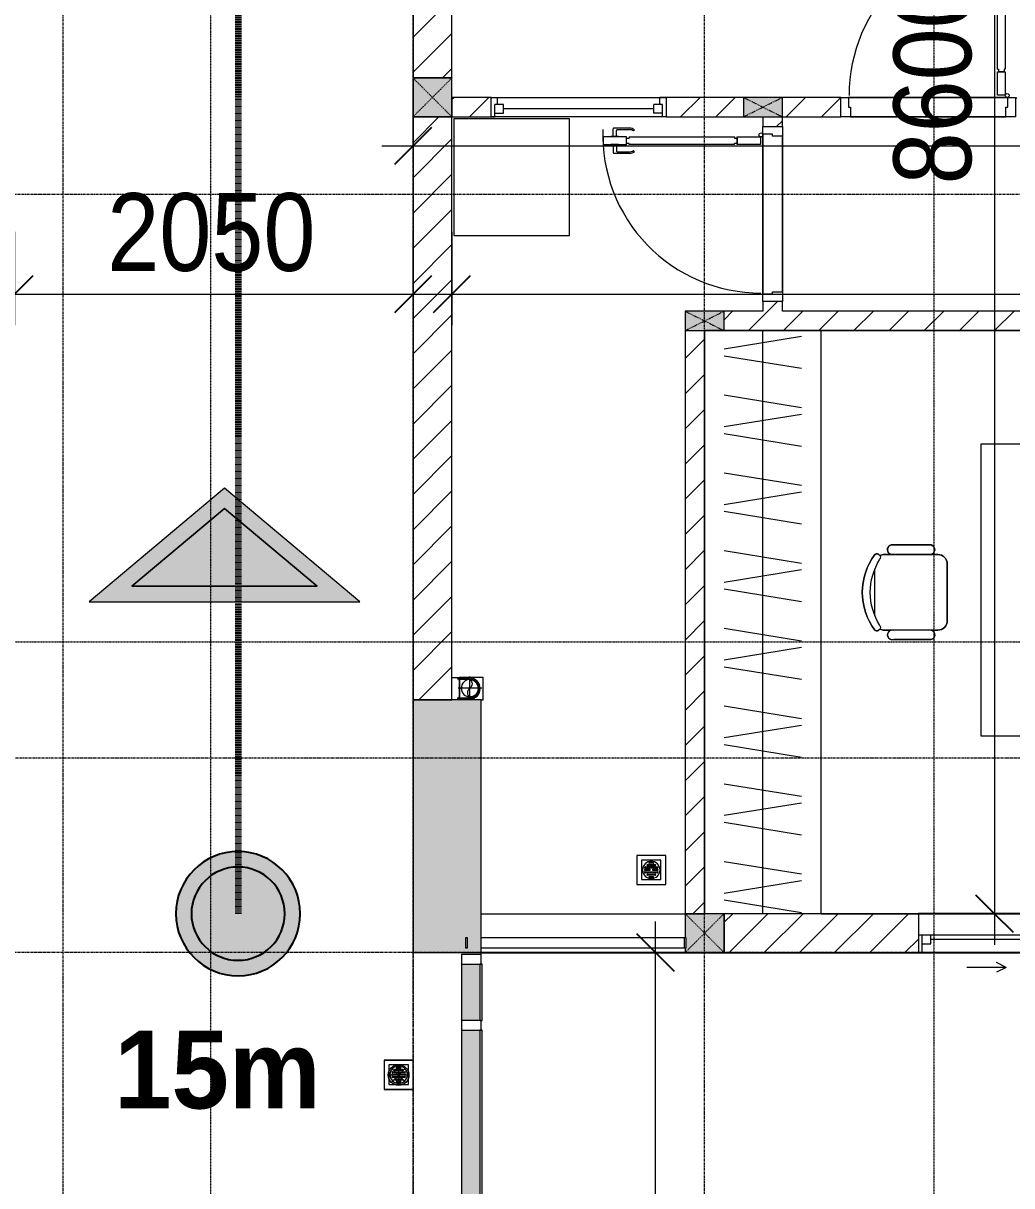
# Model space of a CAD drawing. Header units: millimetres. Extents: x 962 to 239635, y -15958 to 82755.
# Drawn here: x 104199 to 109283, y 23337 to 29318 of the extents above; entities that cross this region are included whole.
import ezdxf

# ---------------------------------------------------------------- set-up
doc = ezdxf.new("R2010")
doc.units = ezdxf.units.MM
for name, pattern in [('1 NÉT CALL OUT', [6, 3, -3]), ('Dash', [6, 3, -3]), ('Dash 1_8_', [6.35, 3.175, -3.175]), ('Dash Dot 3_16_', [7.9375, 4.7625, -1.5875, 0, -1.5875]), ('Grid Line', [22.225, 12.7, -3.175, 3.175, -3.175]), ('IMPORT-CENTER _2_', [40.64, 25.4, -5.08, 5.08, -5.08])]:
    doc.linetypes.add(name, pattern=pattern)
for name, color, linetype, lineweight in [('0-1', 7, 'Continuous', 5), ('A-ANNO-DIMS', 211, 'Continuous', 9), ('A-ANNO-DIMS-160', 211, 'Continuous', 9), ('A-ANNO-NOTE', 131, 'Continuous', 9), ('A-ANNO-NOTE-1', 131, 'Continuous', 25), ('A-AREA', 32, 'Dash 1_8_', 9), ('A-DETL-3', 90, '1 NÉT CALL OUT', 100), ('A-DETL-GENF-1', 9, 'Continuous', 9), ('A-DOOR-1', 254, 'Continuous', 9), ('A-DOOR-2', 9, 'Continuous', 9), ('A-FLOR', 192, 'Continuous', 9), ('A-FLOR-1', 250, 'Continuous', 9), ('A-FLOR-2', 9, 'Continuous', 9), ('A-FLOR-HRAL-1', 254, 'Continuous', 9), ('A-FLOR-HRAL-2', 9, 'Continuous', 9), ('A-GLAZ', 151, 'Continuous', 9), ('A-GLAZ-1', 254, 'Continuous', 9), ('A-GLAZ-2', 9, 'Continuous', 9), ('A-GLAZ-CURT', 52, 'Continuous', 9), ('A-GLAZ-CWMG', 51, 'Continuous', 9), ('A-GLAZ-CWMG-1', 51, 'Continuous', 18), ('A-WALL', 113, 'Continuous', 9), ('A-WALL-1', 253, 'Continuous', 18), ('A-WALL-2', 9, 'Continuous', 9), ('A-WALL-3', 113, 'Continuous', 18), ('A-WALL-PATT-1', 10, 'Continuous', 9), ('A-WALL-PATT-2', 111, 'Continuous', 9), ('G-ANNO-SYMB-1', 111, 'Dash Dot 3_16_', 18), ('G-ANNO-TEXT-2', 142, 'Continuous', 9), ('G-IMPT', 8, 'Continuous', 9), ('G-IMPT-1', 254, 'Continuous', 9), ('G-IMPT-2', 8, 'IMPORT-CENTER _2_', 9), ('I-FURN', 30, 'Continuous', 9), ('I-FURN-1', 254, 'Continuous', 9), ('M-EQPM', 50, 'Continuous', 9), ('S-COLS', 52, 'Continuous', 9), ('S-COLS-1', 52, 'Continuous', 5), ('S-COLS-2', 7, 'Continuous', 18), ('S-COLS-3', 254, 'Continuous', 9), ('S-COLS-4', 253, 'Continuous', 18), ('S-COLS-5', 52, 'Dash', 9), ('S-COLS-6', 52, 'Continuous', 18), ('S-COLS-HDLN', 52, 'Dash', 9), ('S-COLS-HDLN-1', 9, 'Dash', 9), ('S-GRID-1', 1, 'Grid Line', 9)]:
    doc.layers.add(name, color=color, linetype=linetype, lineweight=lineweight)
doc.styles.add('Arial_13', font='arial_0.ttf', dxfattribs={"width": 0.95, "height": 400})
doc.styles.add('UTM Avo', font='UTM Avo.ttf', dxfattribs={"width": 0.9, "height": 400})
doc.dimstyles.new('1_Dim_chi_tiet_2_5', dxfattribs={"dimscale": 304.8, "dimtxt": 399.720379, "dimasz": 0.629921, "dimexe": 0.524934, "dimexo": 0.0625, "dimgap": 0.052493, "dimtad": 1, "dimdec": 0, "dimrnd": 5, "dimzin": 0, "dimdsep": 46, "dimtxsty": 'UTM Avo', "dimblk1": 'OBLIQUE', "dimblk2": 'OBLIQUE', "dimsah": 1, "dimcen": 0.09, "dimdle": 0.524934, "dimazin": 0, "dimtfac": 1, "dimtdec": 4, "dimtix": 1, "dimtmove": 0, "dimatfit": 3, "dimfxl": 1.049869, "dimfxlon": 1, "dimtvp": 1, "dimtolj": 1, "dimtzin": 0, "dimarcsym": 2})
doc.dimstyles.new('1_Dim_chi_tiet_2_5_1', dxfattribs={"dimscale": 304.8, "dimtxt": 399.720379, "dimasz": 0.629921, "dimexe": 0.524934, "dimexo": 0.0625, "dimgap": 0.052493, "dimtad": 1, "dimdec": 0, "dimrnd": 5, "dimzin": 0, "dimdsep": 46, "dimtxsty": 'UTM Avo', "dimblk1": 'OBLIQUE', "dimblk2": 'OBLIQUE', "dimsah": 1, "dimcen": 0.09, "dimdle": 0.524934, "dimazin": 0, "dimtfac": 1, "dimtdec": 4, "dimtix": 1, "dimtmove": 0, "dimatfit": 3, "dimfxl": 1.049869, "dimfxlon": 1, "dimtvp": 1, "dimtolj": 1, "dimtzin": 0, "dimarcsym": 2})
pattern_1 = [(45, (0, 0), (-90.50967, 90.50967), [])]
pattern_2 = [(45, (61750.9, 0), (-90.50967, 90.50967), [])]

# ---------------------------------------------------------------- blocks, each defined once
blk = doc.blocks.new('NCV_TKTC_KET CAU_rvt-1-TKCS_MB TẦNG 2')
at = {"layer": 'S-COLS-1'}
h = blk.add_hatch(color=256, dxfattribs=at)
h.paths.add_polyline_path([(44802.6, 24536.9), (44802.6, 25836.9), (44452.6, 25836.9), (44452.6, 24536.9), (44732.6, 24536.9)])
h.paths.add_polyline_path([(44722.6, 24561.9), (44722.6, 24611.9), (44732.6, 24611.9), (44732.6, 24561.9)])
at = {"layer": 'A-FLOR-1'}
for p, q in [((44802.6, 24535.3), (45853.6, 24535.3)), ((45853.6, 24535.3), (49452.6, 24535.3))]:
    blk.add_line(p, q, dxfattribs=at)
at = {"layer": 'S-COLS-2'}
for p, q in [((44802.6, 25836.9), (44452.6, 25836.9)), ((44452.6, 25836.9), (44452.6, 24536.9)), ((44802.6, 24536.9), (44802.6, 25836.9)), ((44452.6, 24536.9), (44802.6, 24536.9))]:
    blk.add_line(p, q, dxfattribs=at)
blk = doc.blocks.new('DOOR_CW_01 CANH MO-PANEL KINH - DIW_01-900x2200-CỬA GỖ VÂN LAMINATE-553375-TKCS_MB TẦNG 2')
at = {"layer": 'A-DETL-GENF-1'}
for p, q in [((-397, -182), (-397, -62)), ((-397, -62), (-357, -62)), ((-357, -62), (-357, -182)), ((-357, -182), (-397, -182)), ((-397, -196), (-391, -196)), ((-397, -738), (-397, -196)), ((-391, -196), (-391, -182)), ((-391, -182), (-363, -182)), ((-363, -182), (-363, -196)), ((-357, -196), (-363, -196)), ((-357, -196), (-357, -738)), ((-433.9, -711.2), (-427.3, -715.8)), ((-320.1, -711.2), (-326.7, -715.8)), ((-442, -737), (-442, -816.5)), ((-434, -799.5), (-434, -737)), ((-397, -738), (-391, -738)), ((-357, -752), (-397, -752)), ((-397, -752), (-397, -872)), ((-391, -752), (-391, -738)), ((-363, -752), (-391, -752)), ((-357, -738), (-363, -738)), ((-363, -738), (-363, -752)), ((-357, -872), (-357, -752)), ((-320, -799.5), (-320, -737)), ((-312, -737), (-312, -816.5)), ((-399, -820.5), (-438, -820.5)), ((-399, -803.5), (-430, -803.5)), ((-399, -792.2), (-399, -831.8)), ((-397, -792.2), (-399, -792.2)), ((-399, -831.8), (-397, -831.8)), ((-397, -792.2), (-397, -831.8)), ((-357, -792.2), (-357, -831.8)), ((-357, -792.2), (-355, -792.2)), ((-355, -831.8), (-357, -831.8)), ((-355, -792.2), (-355, -831.8)), ((-355, -803.5), (-324, -803.5)), ((-355, -820.5), (-316, -820.5)), ((-397, -872), (-357, -872))]:
    blk.add_line(p, q, dxfattribs=at)
blk.add_circle((-407, -60), 10, dxfattribs=at)
for centre, radius, start, end in [((-407, -60), 814, 268, 0), ((-397, -737), 45, 145, 180), ((-397, -737), 37, 145, 180), ((-357, -737), 37, 0, 35), ((-357, -737), 45, 360, 35), ((-438, -816.5), 4, 180, 270), ((-430, -799.5), 4, 180, 270), ((-324, -799.5), 4, 270, 0), ((-316, -816.5), 4, 270, 0)]:
    blk.add_arc(centre, radius, start, end, dxfattribs=at)
at = {"layer": 'A-DOOR-2'}
for p, q in [((-450, -50), (-450, 50)), ((-450, 50), (-400, 50)), ((-400, 50), (-400, 0)), ((400, 0), (400, 50)), ((400, 50), (450, 50)), ((450, 50), (450, -50)), ((-410, -50), (-450, -50)), ((-410, 0), (-410, -50)), ((-400, 0), (-410, 0)), ((-407, -50), (-382, -50)), ((410, 0), (400, 0)), ((410, -50), (410, 0)), ((450, -50), (410, -50))]:
    blk.add_line(p, q, dxfattribs=at)
blk = doc.blocks.new('M_Fixed - 900 x 1400-901190-TKCS_MB TẦNG 2')
at = {"layer": 'A-GLAZ-2'}
for p, q in [((-450, 63), (-431, 63)), ((-431, 63), (-431, 0)), ((431, 63), (431, 0)), ((448.9, 63), (431, 63)), ((-431, 44), (-387, 44)), ((-387, 44), (-387, 0)), ((-387, 22), (387, 22)), ((387, 44), (387, 0)), ((431, 44), (387, 44)), ((-450, -37), (-418, -37)), ((-431, 0), (-387, 0)), ((-418, 0), (-418, -37)), ((387, 0), (431, 0)), ((418, 0), (418, -37)), ((450, -37), (418, -37))]:
    blk.add_line(p, q, dxfattribs=at)
blk = doc.blocks.new('TU DO LV A - TU DO LV A-885793-TKCS_MB TẦNG 2')
at = {"layer": 'I-FURN'}
for p, q in [((4.3, 101), (68.9, 499)), ((169, 101), (104.4, 499)), ((202.5, 101), (267.1, 499)), ((404.3, 101), (468.9, 499)), ((569, 101), (504.4, 499)), ((602.5, 101), (667.1, 499)), ((804.3, 101), (868.9, 499)), ((969, 101), (904.4, 499)), ((1002.5, 101), (1067.1, 499)), ((1204.3, 101), (1268.9, 499)), ((1369, 101), (1304.4, 499)), ((1402.5, 101), (1467.1, 499)), ((1604.3, 101), (1668.9, 499)), ((1769, 101), (1704.4, 499)), ((1802.5, 101), (1867.1, 499)), ((2004.3, 101), (2068.9, 499)), ((2169, 101), (2104.4, 499)), ((2202.5, 101), (2267.1, 499)), ((2404.3, 101), (2468.9, 499)), ((2569, 101), (2504.4, 499)), ((2602.5, 101), (2667.1, 499)), ((2804.3, 101), (2868.9, 499)), ((2969, 101), (2904.4, 499)), ((0, 300), (3000, 300)), ((0, 0), (3000, 0))]:
    blk.add_line(p, q, dxfattribs=at)
at = {"layer": 'I-FURN-1'}
blk.add_line((0, 0), (3000, 0), dxfattribs=at)
blk = doc.blocks.new('BAN LV A - BAN LV A_dwg_ban hoc2-348006-TKCS_MB TẦNG 2')
at = {"layer": 'I-FURN'}
for p, q in [((145.8, 437.4), (-145.8, 437.4)), ((-194.4, 388.8), (-194.4, 113.4)), ((194.4, 113.4), (194.4, 388.8)), ((-243, 354.4), (-243, 162)), ((194.4, 351.4), (194.4, 150.8)), ((243.7, 162), (243.7, 354.4)), ((-120.5, 64.8), (120.5, 64.8))]:
    blk.add_line(p, q, dxfattribs=at)
at = {"layer": 'I-FURN', "flags": 128}
blk.add_lwpolyline([(-737.8, 610.5), (-737.8, 1330.5), (-154.9, 1330.5), (762.2, 1330.5), (762.2, 610.5)], close=True, dxfattribs=at)
at = {"layer": 'I-FURN'}
for centre, radius, start, end in [((-145.8, 388.8), 48.6, 90, 180), ((145.8, 388.8), 48.6, 360, 90), ((-218.7, 347.3), 25.3, 343.7398, 163.7398), ((219.4, 347.3), 25.3, 16.2602, 170.70537), ((-218.7, 154.9), 25.3, 163.7398, 16.2602), ((219.4, 154.9), 25.3, 189.29463, 16.2602), ((-180.2, 75.4), 17.8, 57.97259, 216.69006), ((-145.8, 113.4), 48.6, 180, 207.58444), ((0, 324), 324, 233.1301, 306.8699), ((0, 359.3), 318.2, 237.57575, 302.42425), ((180.2, 75.4), 17.8, 323.30994, 122.02741), ((145.8, 113.4), 48.6, 332.41556, 0)]:
    blk.add_arc(centre, radius, start, end, dxfattribs=at)
blk = doc.blocks.new('BAN LV A - BAN LV A_dwg-348005-TKCS_MB TẦNG 2')
at = {"extrusion": (0, 0, -1), "zscale": -1, "rotation": 180}
blk.add_blockref('BAN LV A - BAN LV A_dwg_ban hoc2-348006-TKCS_MB TẦNG 2', (-729, 1383.7), dxfattribs=at)
blk = doc.blocks.new('BAN LV A - BAN LV A-348231-TKCS_MB TẦNG 2')
at = {"layer": 'I-FURN-1'}
for p, q in [((534.6, 1270.3), (534.6, 1235.9)), ((923.4, 1232.9), (923.4, 1270.3)), ((486, 1221.7), (486, 1029.3)), ((972.7, 1029.3), (972.7, 1221.7)), ((534.6, 1029.3), (534.6, 994.9)), ((923.4, 994.9), (923.4, 1032.3)), ((583.2, 946.3), (874.8, 946.3)), ((1491.2, 773.2), (-8.8, 773.2)), ((-8.8, 773.2), (-8.8, 53.2)), ((1491.2, 53.2), (1491.2, 773.2)), ((-8.8, 53.2), (1491.2, 53.2))]:
    blk.add_line(p, q, dxfattribs=at)
for centre, radius, start, end in [((729, 1059.7), 324, 53.1301, 126.8699), ((548.9, 1308.3), 17.8, 143.30994, 240.59603), ((909.2, 1308.3), 17.8, 299.40397, 36.69006), ((583.2, 1270.3), 48.6, 152.41556, 180), ((874.8, 1270.3), 48.6, 360, 27.58444), ((510.3, 1228.8), 25.3, 16.2602, 196.2602), ((948.4, 1228.8), 25.3, 343.7398, 170.70537), ((510.3, 1036.4), 25.3, 196.2602, 343.7398), ((948.4, 1036.4), 25.3, 189.29463, 343.7398), ((583.2, 994.9), 48.6, 180, 270), ((874.8, 994.9), 48.6, 270, 360)]:
    blk.add_arc(centre, radius, start, end, dxfattribs=at)
blk.add_blockref('BAN LV A - BAN LV A_dwg-348005-TKCS_MB TẦNG 2', (0, 0))
blk = doc.blocks.new('MAY GIAT - MAY GIAT_dwg-348053-TKCS_MB TẦNG 2')
at = {"layer": 'G-IMPT-1', "flags": 128}
blk.add_lwpolyline([(5, 596.6), (5, 2.3), (605, 2.3), (605, 596.6)], close=True, dxfattribs=at)
blk = doc.blocks.new('MAY GIAT - MAY GIAT-348233-TKCS_MB TẦNG 2')
at = {"layer": 'I-FURN-1'}
for p, q in [((5, 596.6), (5, 2.3)), ((605, 596.6), (5, 596.6)), ((605, 2.3), (605, 596.6)), ((5, 2.3), (605, 2.3))]:
    blk.add_line(p, q, dxfattribs=at)
blk.add_blockref('MAY GIAT - MAY GIAT_dwg-348053-TKCS_MB TẦNG 2', (0, 0))
blk = doc.blocks.new('Railing - 50 x 10mm-901205-TKCS_MB TẦNG 2')
at = {"layer": 'A-FLOR-HRAL-2'}
for p, q in [((25, 5), (-25, 5)), ((-25, 5), (-25, -5)), ((25, -5), (25, 5)), ((-25, -5), (25, -5))]:
    blk.add_line(p, q, dxfattribs=at)
blk = doc.blocks.new('Railing - Railing-1004288-TKCS_MB TẦNG 2')
at = {"layer": 'A-FLOR-HRAL-2'}
for p, q in [((22939.1, 15351.2), (21894.1, 15351.2)), ((21894.1, 15301.2), (22939.1, 15301.2))]:
    blk.add_line(p, q, dxfattribs=at)
at = {"rotation": 89.99999999999962}
for p in [(21819.1, 15326.2), (22944.1, 15326.2)]:
    blk.add_blockref('Railing - 50 x 10mm-901205-TKCS_MB TẦNG 2', p, dxfattribs=at)
blk = doc.blocks.new('G1_SOF - BO TRU - 100x200-745959-TKCS_MB TẦNG 2')
at = {"layer": 'S-COLS'}
blk.add_hatch(color=256, dxfattribs=at).paths.add_polyline_path([(-50, 100), (-50, -100), (50, -100), (50, 100)])
at = {"layer": 'S-COLS-4'}
for p, q in [((50, 100), (-50, 100)), ((-50, 100), (-50, -100)), ((50, -100), (50, 100)), ((-50, -100), (50, -100))]:
    blk.add_line(p, q, dxfattribs=at)
at = {"layer": 'S-COLS-HDLN-1'}
for p, q in [((50, 100), (-50, -100)), ((-50, 100), (50, -100))]:
    blk.add_line(p, q, dxfattribs=at)
blk = doc.blocks.new('DOOR_CW_01 CANH MO-PANEL KINH - DIG_01-900x2200-CỬA NHÔM KÍNH-901215-TKCS_MB TẦNG 2')
at = {"layer": 'A-DETL-GENF-1'}
for p, q in [((-397, -182), (-397, -62)), ((-397, -62), (-357, -62)), ((-357, -62), (-357, -182)), ((-357, -182), (-397, -182)), ((-397, -196), (-391, -196)), ((-397, -738), (-397, -196)), ((-391, -196), (-391, -182)), ((-391, -182), (-363, -182)), ((-363, -182), (-363, -196)), ((-357, -196), (-363, -196)), ((-357, -196), (-357, -738)), ((-433.9, -711.2), (-427.3, -715.8)), ((-320.1, -711.2), (-326.7, -715.8)), ((-442, -737), (-442, -816.5)), ((-434, -799.5), (-434, -737)), ((-397, -738), (-391, -738)), ((-357, -752), (-397, -752)), ((-397, -752), (-397, -872)), ((-391, -752), (-391, -738)), ((-363, -752), (-391, -752)), ((-357, -738), (-363, -738)), ((-363, -738), (-363, -752)), ((-357, -872), (-357, -752)), ((-320, -799.5), (-320, -737)), ((-312, -737), (-312, -816.5)), ((-399, -820.5), (-438, -820.5)), ((-399, -803.5), (-430, -803.5)), ((-399, -792.2), (-399, -831.8)), ((-397, -792.2), (-399, -792.2)), ((-399, -831.8), (-397, -831.8)), ((-397, -792.2), (-397, -831.8)), ((-357, -792.2), (-357, -831.8)), ((-357, -792.2), (-355, -792.2)), ((-355, -831.8), (-357, -831.8)), ((-355, -792.2), (-355, -831.8)), ((-355, -803.5), (-324, -803.5)), ((-355, -820.5), (-316, -820.5)), ((-397, -872), (-357, -872))]:
    blk.add_line(p, q, dxfattribs=at)
blk.add_circle((-407, -60), 10, dxfattribs=at)
for centre, radius, start, end in [((-407, -60), 814, 268, 0), ((-397, -737), 45, 145, 180), ((-397, -737), 37, 145, 180), ((-357, -737), 37, 0, 35), ((-357, -737), 45, 360, 35), ((-438, -816.5), 4, 180, 270), ((-430, -799.5), 4, 180, 270), ((-324, -799.5), 4, 270, 0), ((-316, -816.5), 4, 270, 0)]:
    blk.add_arc(centre, radius, start, end, dxfattribs=at)
at = {"layer": 'A-DOOR-2'}
for p, q in [((-450, -50), (-450, 50)), ((-450, 50), (-400, 50)), ((-400, 50), (-400, 0)), ((400, 0), (400, 50)), ((400, 50), (450, 50)), ((450, 50), (450, -50)), ((-410, -50), (-450, -50)), ((-410, 0), (-410, -50)), ((-400, 0), (-410, 0)), ((-407, -50), (-382, -50)), ((410, 0), (400, 0)), ((410, -50), (410, 0)), ((450, -50), (410, -50))]:
    blk.add_line(p, q, dxfattribs=at)
blk = doc.blocks.new('NCV_TKTC_TANG 2_rvt-1-TKCS_MB TẦNG 2')
at = {"layer": 'A-WALL-PATT-1'}
h = blk.add_hatch(dxfattribs=at)
h.set_pattern_fill('FP_1', color=256, style=0, pattern_type=2)
h.set_pattern_definition(pattern_1)
h.paths.add_polyline_path([(49452.6, 28836.9), (49452.6, 28936.9), (48654.2, 28936.9), (48654.2, 28836.9)])
h.paths.add_polyline_path([(47854.2, 28836.9), (47854.2, 28936.9), (47552.6, 28936.9), (47552.6, 28836.9)])
h.paths.add_polyline_path([(46652.6, 28836.9), (46652.6, 28936.9), (46352.6, 28936.9), (46352.6, 28836.9), (46441.8, 28836.9)])
h.paths.add_polyline_path([(46152.6, 28836.9), (46152.6, 28936.9), (45754.6, 28936.9), (45754.6, 28836.9)])
h.paths.add_polyline_path([(44829.7, 28836.9), (44854.6, 28836.9), (44854.6, 28936.9), (44652.6, 28936.9), (44652.6, 28836.9)])
h = blk.add_hatch(dxfattribs=at)
h.set_pattern_fill('FP_1', color=256, style=0, pattern_type=2)
h.set_pattern_definition(pattern_1)
h.paths.add_polyline_path([(46352.6, 27836.9), (46352.6, 27886.9), (46252.6, 27886.9), (46252.6, 27836.9)])
h.paths.add_polyline_path([(46352.6, 28786.9), (46352.6, 28836.9), (46252.6, 28836.9), (46252.6, 28786.9)])
h = blk.add_hatch(dxfattribs=at)
h.set_pattern_fill('FP_1', color=256, style=0, pattern_type=2)
h.set_pattern_definition(pattern_1)
h.paths.add_polyline_path([(48552.6, 27736.9), (48552.6, 27836.9), (46052.6, 27836.9), (46052.6, 27736.9), (48053.9, 27736.9)])
h = blk.add_hatch(dxfattribs=at)
h.set_pattern_fill('FP_1', color=256, style=0, pattern_type=2)
h.set_pattern_definition(pattern_1)
h.paths.add_polyline_path([(45852.6, 24736.9), (45952.6, 24736.9), (45952.6, 27736.9), (45852.6, 27736.9), (45852.6, 25733.6)])
at = {"layer": 'A-FLOR-2'}
for p, q in [((46692.6, 28936.9), (47512.6, 28936.9)), ((47512.6, 28936.9), (46692.6, 28936.9)), ((47502.6, 28836.9), (46702.6, 28836.9)), ((46702.6, 28836.9), (47502.6, 28836.9)), ((46252.6, 28746.9), (46252.6, 27926.9)), ((46352.6, 28736.9), (46352.6, 27936.9)), ((46352.6, 27936.9), (46352.6, 28736.9)), ((46052.6, 27736.9), (45952.6, 27736.9)), ((45952.6, 27736.9), (45952.6, 24736.9)), ((46552.6, 27736.9), (46052.6, 27736.9)), ((48053.9, 27736.9), (46552.6, 27736.9)), ((46552.6, 24736.9), (47052.6, 24736.9)), ((47052.6, 24736.9), (48053.9, 24736.9))]:
    blk.add_line(p, q, dxfattribs=at)
at = {"layer": 'A-WALL-1'}
for p, q in [((44854.6, 28936.9), (44652.6, 28936.9)), ((44652.6, 28936.9), (44652.6, 28836.9)), ((44854.6, 28836.9), (44854.6, 28936.9)), ((46152.6, 28936.9), (45754.6, 28936.9)), ((45754.6, 28936.9), (45754.6, 28836.9)), ((46652.6, 28936.9), (46352.6, 28936.9)), ((46652.6, 28836.9), (46652.6, 28936.9)), ((44652.6, 28836.9), (44854.6, 28836.9)), ((45754.6, 28836.9), (46152.6, 28836.9)), ((46252.6, 28836.9), (46252.6, 28786.9)), ((46352.6, 28836.9), (46652.6, 28836.9)), ((46352.6, 28786.9), (46352.6, 28836.9)), ((46252.6, 28786.9), (46352.6, 28786.9)), ((46352.6, 27886.9), (46252.6, 27886.9)), ((46252.6, 27886.9), (46252.6, 27836.9)), ((46352.6, 27836.9), (46352.6, 27886.9)), ((46252.6, 27836.9), (46052.6, 27836.9)), ((48552.6, 27836.9), (46352.6, 27836.9)), ((45852.6, 27736.9), (45852.6, 24736.9)), ((45952.6, 24736.9), (45952.6, 27736.9)), ((46052.6, 27736.9), (48552.6, 27736.9)), ((45852.6, 24736.9), (45952.6, 24736.9))]:
    blk.add_line(p, q, dxfattribs=at)
at = {"layer": 'A-WALL-2'}
for p, q in [((44854.6, 28936.9), (45754.6, 28936.9)), ((46692.6, 28936.9), (47512.6, 28936.9)), ((45754.6, 28836.9), (44854.6, 28836.9)), ((47502.6, 28836.9), (46702.6, 28836.9)), ((46252.6, 27926.9), (46252.6, 28746.9)), ((46352.6, 28736.9), (46352.6, 27936.9)), ((44802.6, 24736.9), (45852.6, 24736.9)), ((45852.6, 24536.9), (44802.6, 24536.9))]:
    blk.add_line(p, q, dxfattribs=at)
at = {"layer": 'A-DOOR-1'}
for name, p, rotation in [('DOOR_CW_01 CANH MO-PANEL KINH - DIW_01-900x2200-CỬA GỖ VÂN LAMINATE-553375-TKCS_MB TẦNG 2', (47102.6, 28886.9), 180), ('DOOR_CW_01 CANH MO-PANEL KINH - DIG_01-900x2200-CỬA NHÔM KÍNH-901215-TKCS_MB TẦNG 2', (46302.6, 28336.9), 269.9999999999985)]:
    blk.add_blockref(name, p, dxfattribs=dict(at, rotation=rotation))
at = {"layer": 'A-FLOR-HRAL-1'}
blk.add_blockref('Railing - Railing-1004288-TKCS_MB TẦNG 2', (22908.5, 9260.7), dxfattribs=at)
at = {"layer": 'A-GLAZ-1', "rotation": 180}
blk.add_blockref('M_Fixed - 900 x 1400-901190-TKCS_MB TẦNG 2', (45304.6, 28899.9), dxfattribs=at)
at = {"layer": 'I-FURN-1'}
for name, p, rotation in [('MAY GIAT - MAY GIAT-348233-TKCS_MB TẦNG 2', (45259.2, 28222), 89.99999999999946), ('TU DO LV A - TU DO LV A-885793-TKCS_MB TẦNG 2', (46552.6, 24736.9), 89.9999999999994), ('BAN LV A - BAN LV A-348231-TKCS_MB TẦNG 2', (48147.4, 25661.2), 89.99999999999918)]:
    blk.add_blockref(name, p, dxfattribs=dict(at, rotation=rotation))
at = {"layer": 'S-COLS-3', "rotation": 89.99999999999889}
for p in [(46252.6, 28886.9), (45952.6, 27786.9)]:
    blk.add_blockref('G1_SOF - BO TRU - 100x200-745959-TKCS_MB TẦNG 2', p, dxfattribs=at)
blk = doc.blocks.new('1_FAMILY RVT - W01-WxH 1400x1400xmm-389822-TKCS_MB TẦNG 2')
at = {"layer": 'A-GLAZ'}
for p, q in [((248.4, 172.39), (299.2, 197.79)), ((248.4, 172.39), (299.2, 146.99)), ((248.4, 172.39), (451.6, 172.39)), ((-700, 96.19), (-700, -103.81)), ((700, 96.19), (-700, 96.19)), ((-700, 96.19), (-636.5, 96.19)), ((-680.95, 96.19), (-680.95, 7.29)), ((-636.5, 96.19), (-22.225, 96.19)), ((-636.5, 96.19), (-636.5, 51.74)), ((-636.5, 73.965), (-22.225, 73.965)), ((-22.225, 7.29), (-22.225, 96.19)), ((-22.225, 96.19), (22.225, 96.19)), ((22.225, 96.19), (680.95, 96.19)), ((22.225, 96.19), (22.225, 7.29)), ((680.95, 96.19), (700, 96.19)), ((680.95, 96.19), (680.95, 7.29)), ((700, -103.81), (700, 96.19)), ((-700, 7.29), (-680.95, 7.29)), ((-636.5, 51.74), (-680.95, 51.74)), ((-680.95, 7.29), (-22.225, 7.29)), ((22.225, 51.74), (-22.225, 51.74)), ((-22.225, 7.29), (22.225, 7.29)), ((22.225, 29.515), (636.5, 29.515)), ((22.225, 7.29), (636.5, 7.29)), ((636.5, 51.74), (636.5, 7.29)), ((680.95, 51.74), (636.5, 51.74)), ((636.5, 7.29), (700, 7.29)), ((-700, -103.81), (700, -103.81))]:
    blk.add_line(p, q, dxfattribs=at)
blk = doc.blocks.new('System Panel - Glazed-1286806-TKCS_MB TẦNG 2')
at = {"layer": 'A-GLAZ-CURT'}
for p, q in [((575, 6), (-575, 6)), ((-575, 6), (-575, -6)), ((575, -6), (575, 6)), ((-575, -6), (575, -6))]:
    blk.add_line(p, q, dxfattribs=at)
blk = doc.blocks.new('System Panel - Glazed-4730598-TKCS_MB TẦNG 2')
at = {"layer": 'A-GLAZ-CURT'}
for p, q in [((145, 6), (-145, 6)), ((-145, 6), (-145, -6)), ((145, -6), (145, 6)), ((-145, -6), (145, -6))]:
    blk.add_line(p, q, dxfattribs=at)
blk = doc.blocks.new('Rectangular Mullion - 50 x 100mm-1286802-TKCS_MB TẦNG 2')
at = {"layer": 'A-GLAZ-CWMG'}
blk.add_hatch(color=256, dxfattribs=at).paths.add_polyline_path([(44796.6, 21786.9), (44796.6, 22936.9), (44702.6, 22936.9), (44702.6, 21786.9)])
blk.add_line((44702.6, 22936.9), (44702.6, 21786.9), dxfattribs=at)
blk = doc.blocks.new('Rectangular Mullion - 50 x 100mm-4730601-TKCS_MB TẦNG 2')
at = {"layer": 'A-GLAZ-CWMG'}
blk.add_hatch(color=256, dxfattribs=at).paths.add_polyline_path([(44796.6, 24186.9), (44796.6, 24476.9), (44702.6, 24476.9), (44702.6, 24186.9)])
blk.add_line((44702.6, 24476.9), (44702.6, 24186.9), dxfattribs=at)
blk = doc.blocks.new('Rectangular Mullion - 50 x 100mm-1286808-TKCS_MB TẦNG 2')
at = {"layer": 'A-GLAZ-CWMG-1'}
for p, q in [((-50, 0), (0, 0)), ((-50, -100), (-50, 0)), ((0, 0), (0, -100)), ((0, -100), (-50, -100))]:
    blk.add_line(p, q, dxfattribs=at)
blk = doc.blocks.new('Rectangular Mullion - 50 x 100mm-1286804-TKCS_MB TẦNG 2')
at = {"layer": 'A-GLAZ-CWMG-1'}
for p, q in [((-25, 0), (25, 0)), ((-25, -100), (-25, 0)), ((25, 0), (25, -100)), ((25, -100), (-25, -100))]:
    blk.add_line(p, q, dxfattribs=at)
blk = doc.blocks.new('TKTC_XREF_251221_MB TANG 2-7 - TKTC_XREF_260130_MB TANG 2-5_dwg_THU NUOC - THU NUOC-444531-TKCS_MB TẦNG 1-4746804-TKCS_MB TẦNG 2')
at = {"layer": 'G-IMPT'}
for p, q in [((-23.3, 10.8), (40.9, 10.8)), ((40.9, 4.8), (-23.3, 4.8)), ((-11, 23.3), (28.5, 23.3)), ((28.5, 17.3), (-11, 17.3)), ((-1.1, 35.6), (18.5, 35.6)), ((18.5, 29.6), (-1.1, 29.6)), ((-23.3, -13.6), (40.9, -13.6)), ((40.9, -19.6), (-23.3, -19.6)), ((-11, -26.1), (28.5, -26.1)), ((28.5, -32.1), (-11, -32.1)), ((-1.1, -38.5), (18.5, -38.5)), ((18.5, -44.5), (-1.1, -44.5))]:
    blk.add_line(p, q, dxfattribs=at)
at = {"layer": 'G-IMPT', "flags": 128}
for points in [[(83.7, -79.4), (83.7, 70.6), (-66.3, 70.6), (-66.3, -79.4)], [(58.7, -54.4), (58.7, 45.6), (-41.3, 45.6), (-41.3, -54.4)]]:
    blk.add_lwpolyline(points, close=True, dxfattribs=at)
for points in [[(-23.3, -1.2), (0.7, -1.2), (0.7, -7.2), (-23.3, -7.2)], [(40.9, -7.2), (16.7, -7.2), (16.7, -1.2), (40.9, -1.2)]]:
    blk.add_lwpolyline(points, dxfattribs=at)
at = {"layer": 'G-IMPT'}
for centre, radius, start, end in [((8.7, -4.4), 45, 360, 180), ((8.7, -4.4), 45, 360, 180), ((-23.3, 7.8), 3, 90, 270), ((-11, 20.3), 3, 90, 270), ((-1.1, 32.6), 3, 90, 270), ((18.5, 32.6), 3, 270, 90), ((28.5, 20.3), 3, 270, 90), ((40.9, 7.8), 3, 270, 90), ((8.7, -4.4), 45, 180, 360), ((8.7, -4.4), 45, 180, 360), ((-23.3, -4.2), 3, 90, 270), ((-23.3, -16.6), 3, 90, 270), ((-11, -29.1), 3, 90, 270), ((-1.1, -41.5), 3, 90, 270), ((18.5, -41.5), 3, 270, 90), ((28.5, -29.1), 3, 270, 90), ((40.9, -4.2), 3, 270, 90), ((40.9, -16.6), 3, 270, 90)]:
    blk.add_arc(centre, radius, start, end, dxfattribs=at)
blk = doc.blocks.new('TKTC_XREF_251221_MB TANG 2-7 - TKTC_XREF_260130_MB TANG 2-5_dwg_FD-4746809-TKCS_MB TẦNG 2')
at = {"layer": 'G-IMPT', "flags": 128}
blk.add_lwpolyline([(-75, -75), (75, -75), (75, 75), (-75, 75)], close=True, dxfattribs=at)
at = {"layer": 'G-IMPT'}
blk.add_circle((0, 0), 53.3, dxfattribs=at)
at = {"layer": 'M-EQPM'}
for p, q in [((53.3, 0), (-53.3, 0)), ((-37.7, 37.7), (37.7, -37.7)), ((37.7, 37.7), (-37.7, -37.7)), ((0, 53.3), (0, -53.3))]:
    blk.add_line(p, q, dxfattribs=at)
blk = doc.blocks.new('TKTC_XREF_251221_MB TANG 2-7 - TKTC_XREF_260130_MB TANG 2-5_dwg_$cc-V170-TKCS_MB TẦNG 2')
at = {"layer": 'G-IMPT-2'}
for p, q in [((0, -0.668), (0, 0.673)), ((-0.673, 0), (0.673, 0))]:
    blk.add_line(p, q, dxfattribs=at)
at = {"layer": 'M-EQPM'}
blk.add_circle((0, 0), 0.5, dxfattribs=at)
for centre, radius, start, end in [((0, 0), 0.5, 90, 270), ((0.188, 0.25), 0.313, 126.8699, 233.1301), ((-0.188, -0.25), 0.313, 306.8699, 53.1301)]:
    blk.add_arc(centre, radius, start, end, dxfattribs=at)
blk = doc.blocks.new('TKTC_XREF_251221_MB TANG 2-7 - TKTC_XREF_260130_MB TANG 2-5_dwg_CUM U_DN100-4746796-TKCS_MB TẦNG 2')
at = {"layer": 'G-IMPT'}
blk.add_hatch(color=256, dxfattribs=at).paths.add_polyline_path([(0, 61), (0, 57), (14.8, 55.1), (28.5, 49.4), (40.3, 40.3), (49.4, 28.5), (55.1, 14.8), (57, 0), (55.1, -14.8), (49.4, -28.5), (40.3, -40.3), (28.5, -49.4), (14.8, -55.1), (0, -57), (0, -61), (15.8, -58.9), (30.5, -52.8), (43.1, -43.1), (52.8, -30.5), (58.9, -15.8), (61, 0), (58.9, 15.8), (52.8, 30.5), (43.1, 43.1), (30.5, 52.8), (15.8, 58.9)])
for p, q in [((-79.1, 66.6), (-79.1, 63.4)), ((-76.6, 66.6), (-76.6, 63.4)), ((-74.6, 66.6), (-74.6, 63.4)), ((-72.7, 69.3), (-72.7, 60.7)), ((-66.9, 67.9), (-71.7, 67.9)), ((-66.9, 62.1), (-71.7, 62.1)), ((-65, 69), (0, 69)), ((-79.1, -63.4), (-79.1, -66.6)), ((-76.6, -63.4), (-76.6, -66.6)), ((-74.6, -63.4), (-74.6, -66.6)), ((-72.7, -60.7), (-72.7, -69.3)), ((-66.9, -62.1), (-71.7, -62.1)), ((-66.9, -67.9), (-71.7, -67.9)), ((-65, -69), (0, -69))]:
    blk.add_line(p, q, dxfattribs=at)
at = {"layer": 'G-IMPT', "flags": 128}
for points in [[(-72.7, 67.6), (-78.1, 67.6), (-78.1, 62.4), (-72.7, 62.4)], [(-71.7, 59.2), (-66.9, 59.2), (-66.9, 70.8), (-71.7, 70.8)], [(-66.9, 70.8), (-66.9, 72.7), (-65, 72.7), (-65, 57.3), (-66.9, 57.3), (-66.9, 59.2)], [(-65, 61), (0, 61), (0, 57)], [(-72.7, -62.4), (-78.1, -62.4), (-78.1, -67.6), (-72.7, -67.6)], [(-71.7, -70.8), (-66.9, -70.8), (-66.9, -59.2), (-71.7, -59.2)], [(-66.9, -59.2), (-66.9, -57.3), (-65, -57.3), (-65, -72.7), (-66.9, -72.7), (-66.9, -70.8)], [(-65, -61), (0, -61), (0, -57)]]:
    blk.add_lwpolyline(points, dxfattribs=at)
at = {"layer": 'G-IMPT'}
for centre, radius, start, end in [((-78.1, 66.6), 0.96, 90, 180), ((-78.1, 63.4), 0.96, 180, 270), ((-71.1, 69.3), 1.56, 112.61986, 247.38014), ((-67.9, 65), 4.8, 143.1301, 216.8699), ((-71.1, 60.7), 1.56, 112.61986, 247.38014), ((0, 0), 69, 270, 90), ((0, 0), 61, 270, 90), ((0, 0), 57, 270, 90), ((-78.1, -63.4), 0.96, 90, 180), ((-78.1, -66.6), 0.96, 180, 270), ((-71.1, -60.7), 1.56, 112.61986, 247.38014), ((-67.9, -65), 4.8, 143.1301, 216.8699), ((-71.1, -69.3), 1.56, 112.61986, 247.38014)]:
    blk.add_arc(centre, radius, start, end, dxfattribs=at)
blk = doc.blocks.new('TKTC_XREF_251221_MB TANG 2-7 - TKTC_XREF_251221_MB TANG 2-7-2039446-TKCS_MB TẦNG 2')
at = {"layer": 'M-EQPM'}
for p, q in [((11000, 8715.8), (11039.9, 8715.8)), ((11039.9, 8715.8), (11039.9, 8600)), ((11040, 8717.6), (11159.9, 8717.6)), ((11040, 8600), (11040, 8717.6)), ((11159.9, 8717.6), (11159.9, 8598.2)), ((11159.9, 8598.2), (11150, 8598.2)), ((11150, 7290), (11150, 7300))]:
    blk.add_line(p, q, dxfattribs=at)
at = {"xscale": 0.789473684210524, "yscale": 0.789473684210524, "zscale": 0.789473684210524, "rotation": 0.06930925665188988}
blk.add_blockref('TKTC_XREF_251221_MB TANG 2-7 - TKTC_XREF_260130_MB TANG 2-5_dwg_CUM U_DN100-4746796-TKCS_MB TẦNG 2', (11091.2, 8658.3), dxfattribs=at)
at = {"extrusion": (0, 0, -1), "xscale": 90.00000000005114, "yscale": 90.00000000005114, "zscale": -90.00000000005114, "rotation": 0.3047175217251739}
blk.add_blockref('TKTC_XREF_251221_MB TANG 2-7 - TKTC_XREF_260130_MB TANG 2-5_dwg_$cc-V170-TKCS_MB TẦNG 2', (-11092.8, 8660.1), dxfattribs=at)
for name, p in [('TKTC_XREF_251221_MB TANG 2-7 - TKTC_XREF_260130_MB TANG 2-5_dwg_THU NUOC - THU NUOC-444531-TKCS_MB TẦNG 1-4746804-TKCS_MB TẦNG 2', (12016.9, 7729.4)), ('TKTC_XREF_251221_MB TANG 2-7 - TKTC_XREF_260130_MB TANG 2-5_dwg_FD-4746809-TKCS_MB TẦNG 2', (10726, 6669.8)), ('TKTC_XREF_251221_MB TANG 2-7 - TKTC_XREF_260130_MB TANG 2-5_dwg_THU NUOC - THU NUOC-444531-TKCS_MB TẦNG 1-4746804-TKCS_MB TẦNG 2', (10717.4, 6676))]:
    blk.add_blockref(name, p)
blk = doc.blocks.new('G1_SOF - BO TRU - 200x200-3052400-TKCS_MB TẦNG 2')
at = {"layer": 'S-COLS-HDLN'}
for p, q in [((-100, 100), (100, -100)), ((100, 100), (-100, -100))]:
    blk.add_line(p, q, dxfattribs=at)
blk = doc.blocks.new('DIMBLOCK19-TKCS_MB TẦNG 2')
at = {"layer": 'A-ANNO-DIMS-160'}
for p, q in [((107450.5, 17076.9), (107450.5, 24696.9)), ((107130.5, 24536.9), (107610.5, 24536.9)), ((107450.5, 24536.9), (107130.5, 24536.9)), ((107130.5, 17236.9), (107610.5, 17236.9)), ((107450.5, 17236.9), (107130.5, 17236.9))]:
    blk.add_line(p, q, dxfattribs=at)
at = {"layer": 'A-ANNO-DIMS-160', "lineweight": 25}
for p, q in [((107450.5, 24536.9), (107354.5, 24632.9)), ((107450.5, 24536.9), (107546.5, 24440.9)), ((107450.5, 17236.9), (107354.5, 17332.9)), ((107450.5, 17236.9), (107546.5, 17140.9))]:
    blk.add_line(p, q, dxfattribs=at)
at = {"layer": 'A-ANNO-DIMS-160', "color": 0, "insert": (106930.9, 20339.2), "char_height": 400, "width": 1314.636, "attachment_point": 1, "rotation": 90, "line_spacing_factor": 1.110334, "style": 'UTM Avo'}
blk.add_mtext('7300', dxfattribs=at)
blk = doc.blocks.new('_Oblique')
at = {"color": 0, "linetype": 'ByBlock', "lineweight": -2}
blk.add_line((-0.5, -0.5), (0.5, 0.5), dxfattribs=at)
blk = doc.blocks.new('DIMBLOCK60-TKCS_MB TẦNG 2')
at = {"layer": 'A-ANNO-DIMS-160'}
for p, q in [((106203.5, 29007.8), (106203.5, 28527.8)), ((106203.5, 28687.8), (106203.5, 29007.8)), ((114503.5, 29007.8), (114503.5, 28527.8)), ((114503.5, 28687.8), (114503.5, 29007.8)), ((106043.5, 28687.8), (114503.5, 28687.8))]:
    blk.add_line(p, q, dxfattribs=at)
at = {"layer": 'A-ANNO-DIMS-160', "lineweight": 25}
for p, q in [((106203.5, 28687.8), (106299.5, 28783.8)), ((114503.5, 28687.8), (114599.5, 28783.8)), ((106203.5, 28687.8), (106107.5, 28591.8)), ((114503.5, 28687.8), (114407.5, 28591.8))]:
    blk.add_line(p, q, dxfattribs=at)
at = {"layer": 'A-ANNO-DIMS-160', "color": 0, "insert": (109805.7, 29207.5), "char_height": 400, "width": 1314.636, "attachment_point": 1, "line_spacing_factor": 1.110334, "style": 'UTM Avo'}
blk.add_mtext('8300', dxfattribs=at)
blk = doc.blocks.new('HDNDCT_DIEM THOAT HIEM XA NHAT - HDNDCT_DIEM THOAT HIEM XA NHAT-1614703-TKCS_MB TẦNG 2')
at = {"layer": 'A-ANNO-NOTE'}
h = blk.add_hatch(color=256, dxfattribs=at)
edge = h.paths.add_edge_path()
edge.add_arc((0, 0), 2, 0, 180)
edge.add_arc((0, 0), 2, 180, 360)
edge = h.paths.add_edge_path()
edge.add_arc((0, 0), 1.5, 180, 360)
edge.add_arc((0, 0), 1.5, 360, 540)
h = blk.add_hatch(color=256, dxfattribs=at)
edge = h.paths.add_edge_path()
edge.add_arc((0, 0), 1.5, 0, 180)
edge.add_arc((0, 0), 1.5, 180, 360)
at = {"layer": 'A-ANNO-NOTE-1'}
for radius, start, end in [(2, 360, 180), (1.5, 0, 180), (1.5, 360, 180), (2, 180, 360), (1.5, 180, 0), (1.5, 180, 360)]:
    blk.add_arc((0, 0), radius, start, end, dxfattribs=at)
blk = doc.blocks.new('HDNDCT_MŨI TÊN THOÁT HIỂM - HDNDCT_MŨI TÊN THOÁT HIỂM-1614704-TKCS_MB TẦNG 2')
at = {"layer": 'A-ANNO-NOTE'}
h = blk.add_hatch(color=256, dxfattribs=at)
h.paths.add_polyline_path([(-3.153, 0), (0.5, 4.353), (0.5, -4.353)])
h.paths.add_polyline_path([(-2.5, 0), (0, -2.979), (0, 2.979)])
blk.add_hatch(color=256, dxfattribs=at).paths.add_polyline_path([(0, 2.979), (0, -2.979), (-2.5, 0)])
for p, q in [((0.5, 4.353), (-3.153, 0)), ((0.5, -4.353), (0.5, 4.353)), ((-2.5, 0), (0, 2.979)), ((0, 2.979), (-2.5, 0)), ((0, 2.979), (0, -2.979)), ((0, -2.979), (0, 2.979)), ((-3.153, 0), (0.5, -4.353)), ((0, -2.979), (-2.5, 0)), ((-2.5, 0), (0, -2.979))]:
    blk.add_line(p, q, dxfattribs=at)
blk = doc.blocks.new('DIMBLOCK227-TKCS_MB TẦNG 2')
at = {"layer": 'A-ANNO-DIMS-160'}
for p, q in [((104153.5, 28244.6), (104153.5, 27764.6)), ((104153.5, 27924.6), (104153.5, 28244.6)), ((106203.5, 28244.6), (106203.5, 27764.6)), ((106203.5, 27924.6), (106203.5, 28244.6)), ((103993.5, 27924.6), (106363.5, 27924.6))]:
    blk.add_line(p, q, dxfattribs=at)
at = {"layer": 'A-ANNO-DIMS-160', "lineweight": 25}
for p, q in [((104153.5, 27924.6), (104249.5, 28020.6)), ((106203.5, 27924.6), (106299.5, 28020.6)), ((104153.5, 27924.6), (104057.5, 27828.6)), ((106203.5, 27924.6), (106107.5, 27828.6))]:
    blk.add_line(p, q, dxfattribs=at)
at = {"layer": 'A-ANNO-DIMS-160', "color": 0, "insert": (104630.7, 28444.2), "char_height": 400, "width": 1314.636, "attachment_point": 1, "line_spacing_factor": 1.110334, "style": 'UTM Avo'}
blk.add_mtext('2050', dxfattribs=at)
blk = doc.blocks.new('DIMBLOCK277-TKCS_MB TẦNG 2')
at = {"layer": 'A-ANNO-DIMS-160'}
for p, q in [((106403.5, 28244.6), (106403.5, 27764.6)), ((106403.5, 27924.6), (106403.5, 28244.6)), ((114403.5, 28244.6), (114403.5, 27764.6)), ((114403.5, 27924.6), (114403.5, 28244.6)), ((106243.5, 27924.6), (114563.5, 27924.6))]:
    blk.add_line(p, q, dxfattribs=at)
at = {"layer": 'A-ANNO-DIMS-160', "lineweight": 25}
for p, q in [((106403.5, 27924.6), (106499.5, 28020.6)), ((114403.5, 27924.6), (114499.5, 28020.6)), ((106403.5, 27924.6), (106307.5, 27828.6)), ((114403.5, 27924.6), (114307.5, 27828.6))]:
    blk.add_line(p, q, dxfattribs=at)
at = {"layer": 'A-ANNO-DIMS-160', "color": 0, "insert": (109855.7, 28444.2), "char_height": 400, "width": 1314.636, "attachment_point": 1, "line_spacing_factor": 1.110334, "style": 'UTM Avo'}
blk.add_mtext('8000', dxfattribs=at)
blk = doc.blocks.new('DIMBLOCK285-TKCS_MB TẦNG 2')
at = {"layer": 'A-ANNO-DIMS-160'}
for p, q in [((109194.6, 33496.9), (109194.6, 24576.9)), ((109514.6, 33336.9), (109034.6, 33336.9)), ((109194.6, 33336.9), (109514.6, 33336.9)), ((109514.6, 24736.9), (109034.6, 24736.9)), ((109194.6, 24736.9), (109514.6, 24736.9))]:
    blk.add_line(p, q, dxfattribs=at)
at = {"layer": 'A-ANNO-DIMS-160', "lineweight": 25}
for p, q in [((109194.6, 33336.9), (109098.6, 33432.9)), ((109194.6, 33336.9), (109290.6, 33240.9)), ((109194.6, 24736.9), (109098.6, 24832.9)), ((109194.6, 24736.9), (109290.6, 24640.9))]:
    blk.add_line(p, q, dxfattribs=at)
at = {"layer": 'A-ANNO-DIMS-160', "color": 0, "insert": (108675, 28489.2), "char_height": 400, "width": 1314.636, "attachment_point": 1, "rotation": 90, "line_spacing_factor": 1.110334, "style": 'UTM Avo'}
blk.add_mtext('8600', dxfattribs=at)

msp = doc.modelspace()

# ---------------------------------------------------------------- hatches: boundary and pattern name
at = {"layer": 'A-WALL-PATT-2'}
h = msp.add_hatch(dxfattribs=at)
h.set_pattern_fill('FP_1', color=256, style=0, pattern_type=2)
h.set_pattern_definition(pattern_2)
h.paths.add_polyline_path([(106403.5, 25836.9), (106403.5, 28836.9), (106203.5, 28836.9), (106203.5, 25836.9)])
h.paths.add_polyline_path([(106203.5, 29036.9), (106403.5, 29036.9), (106403.5, 32318.4), (106203.5, 32318.4), (106203.5, 29966.3)])
h = msp.add_hatch(dxfattribs=at)
h.set_pattern_fill('FP_1', color=256, style=0, pattern_type=2)
h.set_pattern_definition(pattern_2)
h.paths.add_polyline_path([(107803.5, 24536.9), (108803.5, 24536.9), (108803.5, 24736.9), (107803.5, 24736.9)])
h.paths.add_polyline_path([(111203.5, 24536.9), (111203.5, 24736.9), (110203.5, 24736.9), (110203.5, 24536.9)])
at = {"layer": 'S-COLS-1'}
for points in [[(106403.5, 28836.9), (106403.5, 29036.9), (106203.5, 29036.9), (106203.5, 28836.9)], [(107803.5, 24536.9), (107803.5, 24736.9), (107603.5, 24736.9), (107603.5, 24611.9), (107608.5, 24611.9), (107608.5, 24561.9), (107603.5, 24561.9), (107603.5, 24536.9), (107608.5, 24536.9)]]:
    msp.add_hatch(color=256, dxfattribs=at).paths.add_polyline_path(points)

# ---------------------------------------------------------------- linework, layer by layer
at = {"layer": 'A-AREA'}
msp.add_line((106203.5, 24536.9), (106203.5, 17636.9), dxfattribs=at)
at = {"layer": 'A-DETL-3'}
msp.add_line((105303.5, 34537.4), (105303.5, 24736.9), dxfattribs=at)
at = {"layer": 'A-FLOR'}
msp.add_line((106553.5, 24526.9), (106553.5, 24536.9), dxfattribs=at)
at = {"layer": 'A-WALL'}
for p, q in [((106203.5, 29036.9), (106403.5, 29036.9)), ((106403.5, 28836.9), (106203.5, 28836.9)), ((107803.5, 24736.9), (107803.5, 24536.9))]:
    msp.add_line(p, q, dxfattribs=at)
at = {"layer": 'A-WALL-3'}
for p, q in [((106203.5, 32318.4), (106203.5, 29036.9)), ((106403.5, 29036.9), (106403.5, 32318.4)), ((106203.5, 28836.9), (106203.5, 25836.9)), ((106403.5, 25836.9), (106403.5, 28836.9)), ((106203.5, 25836.9), (106403.5, 25836.9)), ((108803.5, 24736.9), (107803.5, 24736.9)), ((107803.5, 24536.9), (108803.5, 24536.9))]:
    msp.add_line(p, q, dxfattribs=at)
at = {"layer": 'G-ANNO-SYMB-1'}
for p, q in [((105162.2, 82373.8), (105162.2, 13320.5)), ((108882.2, 82373.8), (108882.2, 13320.5)), ((90498.7, 26135.3), (196677.7, 26135.3))]:
    msp.add_line(p, q, dxfattribs=at)
at = {"layer": 'S-COLS'}
for p, q in [((106403.5, 29036.9), (106203.5, 29036.9)), ((106203.5, 28836.9), (106403.5, 28836.9)), ((107803.5, 24536.9), (107803.5, 24736.9))]:
    msp.add_line(p, q, dxfattribs=at)
at = {"layer": 'S-COLS-6'}
for p, q in [((106203.5, 29036.9), (106203.5, 28836.9)), ((106403.5, 28836.9), (106403.5, 29036.9)), ((107803.5, 24736.9), (107603.5, 24736.9)), ((107603.5, 24736.9), (107603.5, 24611.9)), ((107603.5, 24561.9), (107603.5, 24536.9)), ((107603.5, 24536.9), (107803.5, 24536.9))]:
    msp.add_line(p, q, dxfattribs=at)
at = {"layer": 'S-GRID-1'}
for p, q in [((104403.5, 19351.6), (104403.5, 76542.3)), ((106203.5, 19351.6), (106203.5, 76542.3)), ((107703.5, 19351.6), (107703.5, 76542.3)), ((189415.6, 28436.9), (96253.4, 28436.9)), ((187383.6, 25536.9), (98285.4, 25536.9)), ((189415.6, 24536.9), (96253.4, 24536.9))]:
    msp.add_line(p, q, dxfattribs=at)

# ---------------------------------------------------------------- block references
at = {"layer": '0-1'}
for name in ['NCV_TKTC_KET CAU_rvt-1-TKCS_MB TẦNG 2', 'NCV_TKTC_TANG 2_rvt-1-TKCS_MB TẦNG 2']:
    msp.add_blockref(name, (61750.9, 0), dxfattribs=at)
at = {"layer": 'A-ANNO-NOTE', "xscale": 160, "yscale": 160, "zscale": 160, "rotation": 270.0000000000001}
msp.add_blockref('HDNDCT_MŨI TÊN THOÁT HIỂM - HDNDCT_MŨI TÊN THOÁT HIỂM-1614704-TKCS_MB TẦNG 2', (105233.5, 26422.2), dxfattribs=at)
at = {"layer": 'A-ANNO-NOTE', "xscale": 160, "yscale": 160, "zscale": 160}
msp.add_blockref('HDNDCT_DIEM THOAT HIEM XA NHAT - HDNDCT_DIEM THOAT HIEM XA NHAT-1614703-TKCS_MB TẦNG 2', (105303.5, 24736.9), dxfattribs=at)
at = {"layer": 'A-GLAZ', "rotation": 180}
msp.add_blockref('1_FAMILY RVT - W01-WxH 1400x1400xmm-389822-TKCS_MB TẦNG 2', (109503.5, 24633.1), dxfattribs=at)
at = {"layer": 'A-GLAZ-CURT', "rotation": 89.99999999999993}
for name, p in [('System Panel - Glazed-4730598-TKCS_MB TẦNG 2', (106553.5, 24331.9)), ('System Panel - Glazed-1286806-TKCS_MB TẦNG 2', (106553.5, 23561.9))]:
    msp.add_blockref(name, p, dxfattribs=at)
at = {"layer": 'A-GLAZ-CWMG', "extrusion": (0, 0, -1), "rotation": 90.00000000000007}
for name, p in [('Rectangular Mullion - 50 x 100mm-1286808-TKCS_MB TẦNG 2', (-106553.5, 24526.9)), ('Rectangular Mullion - 50 x 100mm-1286804-TKCS_MB TẦNG 2', (-106553.5, 24161.9))]:
    msp.add_blockref(name, p, dxfattribs=at)
at = {"layer": 'A-GLAZ-CWMG'}
for name, p in [('Rectangular Mullion - 50 x 100mm-4730601-TKCS_MB TẦNG 2', (61750.9, 0)), ('Rectangular Mullion - 50 x 100mm-1286802-TKCS_MB TẦNG 2', (61750.9, 1200))]:
    msp.add_blockref(name, p, dxfattribs=at)
at = {"layer": 'M-EQPM'}
msp.add_blockref('TKTC_XREF_251221_MB TANG 2-7 - TKTC_XREF_251221_MB TANG 2-7-2039446-TKCS_MB TẦNG 2', (95403.5, 17236.9), dxfattribs=at)
at = {"layer": 'S-COLS-5'}
for p in [(106303.5, 28936.9), (107703.5, 24636.9)]:
    msp.add_blockref('G1_SOF - BO TRU - 200x200-3052400-TKCS_MB TẦNG 2', p, dxfattribs=at)

# ---------------------------------------------------------------- texts
at = {"layer": 'G-ANNO-TEXT-2', "insert": (105197.2, 23931.7), "char_height": 400, "width": 1437.92, "attachment_point": 5, "line_spacing_factor": 0.936439, "style": 'Arial_13'}
msp.add_mtext('\\pt1824,3648,5472,7296,9120,10944,12768,14592,16416,18240,20064,21888,23712,25536,27360,29184,31008,32832,34656,36480,38304,40128,41952,43776,45600,47424,49248,51072,52896,54720,56544,58368;{\\fArial|b1|i0|c0|p34;15m}', dxfattribs=at)

# ---------------------------------------------------------------- dimensions: what is measured, and where the dimension line sits
at = {"layer": 'A-ANNO-DIMS'}
for base, p1, p2, dimstyle, override, picture, middle in [((109194.6, 24736.9), (109514.6, 33336.9), (109514.6, 24736.9), '1_Dim_chi_tiet_2_5_1', {"dimpost": '<>', "dimfxl": 8600}, 'DIMBLOCK285-TKCS_MB TẦNG 2', (108971.6, 29036.9)), ((107450.5, 24536.9), (107130.5, 17236.9), (107130.5, 24536.9), '1_Dim_chi_tiet_2_5', {"dimpost": '<>', "dimfxl": 7300}, 'DIMBLOCK19-TKCS_MB TẦNG 2', (107227.5, 20886.9))]:
    dim = msp.add_linear_dim(base=base, p1=p1, p2=p2, angle=90, dimstyle=dimstyle, override=override, dxfattribs=at)
    dim.commit()
    dim.dimension.update_dxf_attribs({"geometry": picture, "text_midpoint": middle})
for base, p1, p2, dimstyle, override, picture, middle in [((114503.5, 28687.8), (106203.5, 29007.8), (114503.5, 29007.8), '1_Dim_chi_tiet_2_5', {"dimpost": '<>', "dimfxl": 8300}, 'DIMBLOCK60-TKCS_MB TẦNG 2', (110353.5, 28910.8)), ((106203.5, 27924.6), (104153.5, 28244.6), (106203.5, 28244.6), '1_Dim_chi_tiet_2_5', {"dimpost": '<>', "dimfxl": 2050}, 'DIMBLOCK227-TKCS_MB TẦNG 2', (105178.5, 28147.6)), ((114403.5, 27924.6), (106403.5, 28244.6), (114403.5, 28244.6), '1_Dim_chi_tiet_2_5_1', {"dimpost": '<>', "dimfxl": 8000}, 'DIMBLOCK277-TKCS_MB TẦNG 2', (110403.5, 28147.6))]:
    dim = msp.add_linear_dim(base=base, p1=p1, p2=p2, dimstyle=dimstyle, override=override, dxfattribs=at)
    dim.commit()
    dim.dimension.update_dxf_attribs({"geometry": picture, "text_midpoint": middle})

doc.saveas('drawing.dxf')
